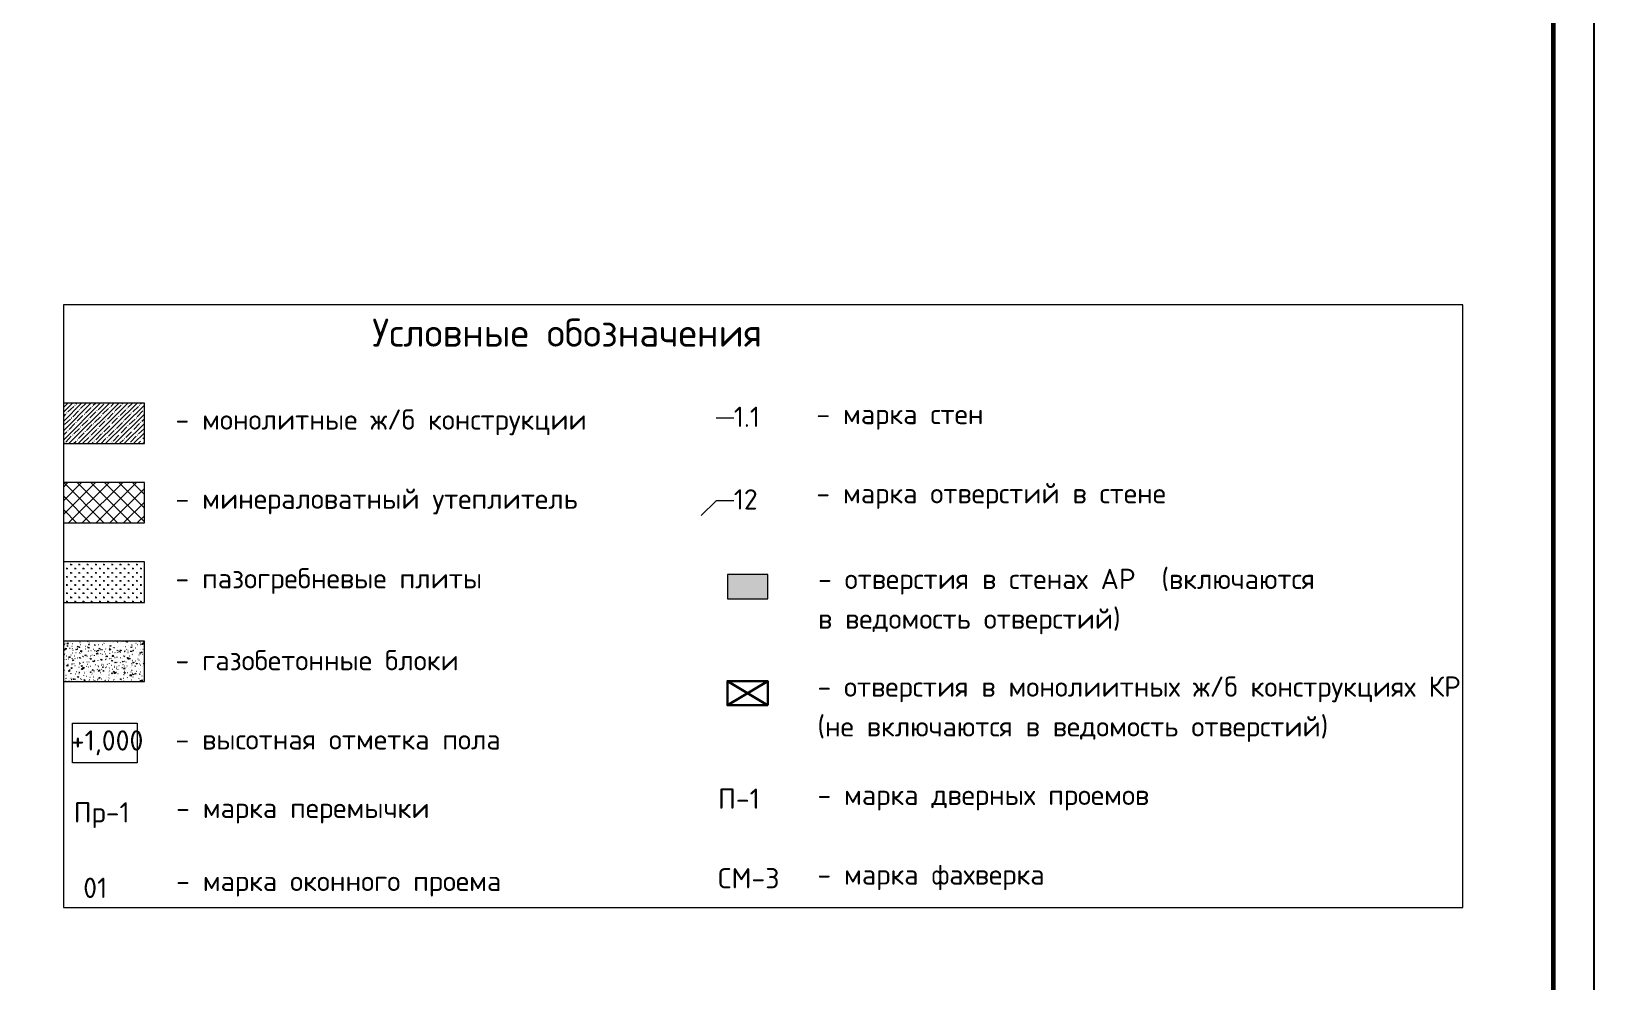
# Model space of a CAD drawing. Header units: millimetres. Extents: x -84737 to 172119, y -43083 to 59399.
# Drawn here: x 64833 to 84132, y -26190 to -14452 of the extents above; entities that cross this region are included whole.
import ezdxf

# ---------------------------------------------------------------- set-up
doc = ezdxf.new("R2010")
doc.units = ezdxf.units.MM
for name, color, linetype in [('PDF _Видовые экраны', 7, 'Continuous'), ('PDF _Линии', 7, 'Continuous'), ('PDF _Основные надписи', 7, 'Continuous'), ('PDF _Текст', 7, 'Continuous'), ('PDF _Элементы узлов', 7, 'Continuous')]:
    doc.layers.add(name, color=color, linetype=linetype)
doc.styles.add('PDF ISOCPEUR', font='isocpeur.ttf')

msp = doc.modelspace()

# ---------------------------------------------------------------- linework, layer by layer
at = {"layer": 'PDF _Видовые экраны', "lineweight": 0}
msp.add_lwpolyline([(65231, -25274), (82515, -25274), (82515, -17832), (65231, -17832)], close=True, dxfattribs=at)
at = {"layer": 'PDF _Линии', "lineweight": 9}
for points in [[(65235, -19542), (66230, -19542), (66230, -19043), (65235, -19043)], [(73511, -19229), (73291, -19229)], [(65235, -20524), (66230, -20524), (66230, -20025), (65235, -20025)], [(73511, -20249), (73291, -20249), (73109, -20431)], [(65235, -21506), (66230, -21506), (66230, -21003), (65235, -21003)], [(65235, -22484), (66230, -22484), (66230, -21985), (65235, -21985)]]:
    msp.add_lwpolyline(points, dxfattribs=at)
msp.add_lwpolyline([(73930, -21460), (73930, -21159), (73431, -21159), (73431, -21460)], close=True, dxfattribs=at)
at = {"layer": 'PDF _Линии', "lineweight": 30}
msp.add_lwpolyline([(73930, -22776), (73431, -22776), (73431, -22476), (73930, -22476)], close=True, dxfattribs=at)
for points in [[(73431, -22476), (73926, -22776)], [(73930, -22476), (73431, -22776)]]:
    msp.add_lwpolyline(points, dxfattribs=at)
at = {"layer": 'PDF _Основные надписи', "lineweight": 25}
msp.add_lwpolyline([(84132, 16309), (84132, -43083), (40, -43083), (40, 16309)], close=True, dxfattribs=at)
at = {"layer": 'PDF _Основные надписи', "lineweight": 60}
msp.add_lwpolyline([(83633, 15809), (83633, -42583), (2038, -42583), (2038, 15809)], close=True, dxfattribs=at)
at = {"layer": 'PDF _Текст', "lineweight": 9}
msp.add_lwpolyline([(65341, -22996), (66141, -22996), (66141, -23488), (65341, -23488)], close=True, dxfattribs=at)
at = {"layer": 'PDF _Элементы узлов', "lineweight": 9}
for points in [[(65235, -19153), (65341, -19043)], [(65235, -19267), (65455, -19043)], [(65235, -19381), (65570, -19043)], [(65235, -19496), (65684, -19043)], [(65235, -19093), (65286, -19043)], [(65286, -19153), (65358, -19085)], [(65299, -19542), (65798, -19043)], [(65371, -19068), (65375, -19068)], [(65388, -19055), (65396, -19043)], [(65413, -19542), (65913, -19043)], [(65443, -19110), (65510, -19043)], [(65502, -19170), (65574, -19098)], [(65527, -19542), (66027, -19043)], [(65587, -19085), (65591, -19081)], [(65599, -19068), (65625, -19043)], [(65637, -19542), (66141, -19043)], [(65659, -19127), (65731, -19055)], [(65752, -19542), (66230, -19068)], [(65803, -19098), (65803, -19093)], [(65815, -19085), (65853, -19043)], [(65870, -19140), (65942, -19068)], [(65959, -19055), (65959, -19051)], [(66027, -19098), (66082, -19043)], [(66086, -19153), (66158, -19085)], [(66171, -19068), (66175, -19068)], [(66184, -19055), (66196, -19043)], [(65235, -19208), (65261, -19182)], [(65244, -19309), (65316, -19242)], [(65273, -19170), (65273, -19165)], [(65303, -19369), (65371, -19297)], [(65328, -19225), (65333, -19225)], [(65345, -19212), (65417, -19140)], [(65388, -19284), (65388, -19280)], [(65400, -19267), (65472, -19199)], [(65430, -19127), (65434, -19123)], [(65460, -19326), (65532, -19254)], [(65485, -19182), (65489, -19182)], [(65544, -19242), (65544, -19237)], [(65557, -19225), (65629, -19153)], [(65599, -19297), (65604, -19297)], [(65616, -19284), (65688, -19212)], [(65642, -19140), (65646, -19136)], [(65671, -19339), (65743, -19267)], [(65701, -19199), (65705, -19195)], [(65714, -19182), (65786, -19110)], [(65756, -19254), (65760, -19250)], [(65773, -19242), (65845, -19170)], [(65828, -19297), (65900, -19225)], [(65858, -19153), (65862, -19153)], [(65866, -19542), (66230, -19182)], [(65887, -19356), (65959, -19284)], [(65913, -19212), (65917, -19208)], [(65930, -19199), (66002, -19127)], [(65972, -19267), (65976, -19267)], [(65980, -19542), (66230, -19297)], [(65985, -19254), (66057, -19182)], [(66014, -19110), (66018, -19110)], [(66044, -19309), (66116, -19242)], [(66073, -19170), (66073, -19165)], [(66099, -19369), (66171, -19297)], [(66129, -19225), (66133, -19225)], [(66141, -19212), (66213, -19140)], [(66184, -19284), (66188, -19280)], [(66200, -19267), (66230, -19237)], [(66230, -19127), (66230, -19127)], [(65235, -19436), (65273, -19398)], [(65261, -19525), (65328, -19453)], [(65286, -19381), (65290, -19381)], [(65345, -19441), (65345, -19436)], [(65358, -19424), (65430, -19356)], [(65417, -19483), (65485, -19411)], [(65443, -19339), (65447, -19339)], [(65472, -19538), (65544, -19470)], [(65502, -19398), (65502, -19394)], [(65515, -19381), (65587, -19309)], [(65557, -19453), (65561, -19453)], [(65574, -19441), (65642, -19369)], [(65629, -19496), (65701, -19424)], [(65659, -19356), (65659, -19352)], [(65697, -19542), (65756, -19483)], [(65714, -19411), (65718, -19411)], [(65731, -19398), (65803, -19326)], [(65773, -19470), (65773, -19466)], [(65786, -19453), (65858, -19381)], [(65815, -19309), (65815, -19309)], [(65845, -19513), (65913, -19441)], [(65870, -19369), (65875, -19364)], [(65930, -19424), (65930, -19424)], [(65942, -19411), (66014, -19339)], [(65985, -19483), (65989, -19479)], [(66002, -19470), (66073, -19398)], [(66027, -19326), (66031, -19322)], [(66057, -19525), (66129, -19453)], [(66086, -19381), (66086, -19381)], [(66095, -19542), (66230, -19411)], [(66141, -19441), (66145, -19436)], [(66158, -19424), (66230, -19356)], [(66213, -19483), (66230, -19466)], [(65244, -19538), (65248, -19538)], [(65354, -19542), (65388, -19513)], [(65400, -19496), (65405, -19496)], [(65582, -19542), (65599, -19525)], [(65616, -19513), (65616, -19508)], [(65811, -19542), (65815, -19538)], [(65828, -19525), (65832, -19521)], [(65925, -19542), (65972, -19496)], [(66044, -19538), (66044, -19538)], [(66154, -19542), (66184, -19513)], [(66200, -19496), (66200, -19496)], [(66209, -19542), (66230, -19525)], [(65731, -20524), (65235, -20025)], [(65625, -20025), (65235, -20414)], [(65455, -20025), (65235, -20245)], [(65286, -20025), (65235, -20076)], [(65794, -20025), (65295, -20524)], [(65900, -20524), (65400, -20025)], [(65963, -20025), (65464, -20524)], [(66069, -20524), (65570, -20025)], [(66133, -20025), (65633, -20524)], [(66230, -20512), (65739, -20025)], [(66230, -20342), (65913, -20025)], [(66230, -20173), (66082, -20025)], [(65561, -20524), (65235, -20194)], [(66230, -20097), (65803, -20524)], [(65392, -20524), (65235, -20363)], [(66230, -20266), (65972, -20524)], [(66230, -20435), (66141, -20524)], [(65324, -21045), (65324, -21028)], [(65426, -21045), (65426, -21028)], [(65527, -21045), (65527, -21028)], [(65629, -21045), (65629, -21028)], [(65731, -21045), (65731, -21028)], [(65832, -21045), (65832, -21028)], [(65934, -21045), (65934, -21028)], [(66035, -21045), (66035, -21028)], [(66137, -21045), (66137, -21028)], [(65235, -21037), (65235, -21037)], [(65235, -21138), (65235, -21138)], [(65265, -21087), (65286, -21087)], [(65265, -21189), (65286, -21189)], [(65273, -21096), (65273, -21079)], [(65273, -21197), (65273, -21180)], [(65316, -21037), (65337, -21037)], [(65316, -21138), (65337, -21138)], [(65324, -21147), (65324, -21130)], [(65367, -21087), (65388, -21087)], [(65367, -21189), (65388, -21189)], [(65375, -21096), (65375, -21079)], [(65375, -21197), (65375, -21180)], [(65417, -21037), (65439, -21037)], [(65417, -21138), (65439, -21138)], [(65426, -21147), (65426, -21130)], [(65468, -21087), (65489, -21087)], [(65468, -21189), (65489, -21189)], [(65477, -21096), (65477, -21079)], [(65477, -21197), (65477, -21180)], [(65519, -21037), (65540, -21037)], [(65519, -21138), (65540, -21138)], [(65527, -21147), (65527, -21130)], [(65570, -21087), (65591, -21087)], [(65570, -21189), (65591, -21189)], [(65578, -21096), (65578, -21079)], [(65578, -21197), (65578, -21180)], [(65621, -21037), (65642, -21037)], [(65621, -21138), (65642, -21138)], [(65629, -21147), (65629, -21130)], [(65671, -21087), (65693, -21087)], [(65671, -21189), (65693, -21189)], [(65680, -21096), (65680, -21079)], [(65680, -21197), (65680, -21180)], [(65722, -21037), (65743, -21037)], [(65722, -21138), (65743, -21138)], [(65731, -21147), (65731, -21130)], [(65773, -21087), (65794, -21087)], [(65773, -21189), (65794, -21189)], [(65781, -21096), (65781, -21079)], [(65781, -21197), (65781, -21180)], [(65824, -21037), (65845, -21037)], [(65824, -21138), (65845, -21138)], [(65832, -21147), (65832, -21130)], [(65875, -21087), (65896, -21087)], [(65875, -21189), (65896, -21189)], [(65883, -21096), (65883, -21079)], [(65883, -21197), (65883, -21180)], [(65925, -21037), (65946, -21037)], [(65925, -21138), (65946, -21138)], [(65934, -21147), (65934, -21130)], [(65976, -21087), (65997, -21087)], [(65976, -21189), (65997, -21189)], [(65985, -21096), (65985, -21079)], [(65985, -21197), (65985, -21180)], [(66027, -21037), (66048, -21037)], [(66027, -21138), (66048, -21138)], [(66035, -21147), (66035, -21130)], [(66078, -21087), (66099, -21087)], [(66078, -21189), (66099, -21189)], [(66086, -21096), (66086, -21079)], [(66086, -21197), (66086, -21180)], [(66129, -21037), (66150, -21037)], [(66129, -21138), (66150, -21138)], [(66137, -21147), (66137, -21130)], [(66179, -21087), (66200, -21087)], [(66179, -21189), (66200, -21189)], [(66188, -21096), (66188, -21079)], [(66188, -21197), (66188, -21180)], [(65235, -21240), (65235, -21240)], [(65235, -21341), (65235, -21341)], [(65265, -21290), (65286, -21290)], [(65265, -21392), (65286, -21392)], [(65273, -21299), (65273, -21282)], [(65273, -21401), (65273, -21384)], [(65316, -21240), (65337, -21240)], [(65316, -21341), (65337, -21341)], [(65324, -21248), (65324, -21231)], [(65324, -21350), (65324, -21333)], [(65367, -21290), (65388, -21290)], [(65367, -21392), (65388, -21392)], [(65375, -21299), (65375, -21282)], [(65375, -21401), (65375, -21384)], [(65417, -21240), (65439, -21240)], [(65417, -21341), (65439, -21341)], [(65426, -21248), (65426, -21231)], [(65426, -21350), (65426, -21333)], [(65468, -21290), (65489, -21290)], [(65468, -21392), (65489, -21392)], [(65477, -21299), (65477, -21282)], [(65477, -21401), (65477, -21384)], [(65519, -21240), (65540, -21240)], [(65519, -21341), (65540, -21341)], [(65527, -21248), (65527, -21231)], [(65527, -21350), (65527, -21333)], [(65570, -21290), (65591, -21290)], [(65570, -21392), (65591, -21392)], [(65578, -21299), (65578, -21282)], [(65578, -21401), (65578, -21384)], [(65621, -21240), (65642, -21240)], [(65621, -21341), (65642, -21341)], [(65629, -21248), (65629, -21231)], [(65629, -21350), (65629, -21333)], [(65671, -21290), (65693, -21290)], [(65671, -21392), (65693, -21392)], [(65680, -21299), (65680, -21282)], [(65680, -21401), (65680, -21384)], [(65722, -21240), (65743, -21240)], [(65722, -21341), (65743, -21341)], [(65731, -21248), (65731, -21231)], [(65731, -21350), (65731, -21333)], [(65773, -21290), (65794, -21290)], [(65773, -21392), (65794, -21392)], [(65781, -21299), (65781, -21282)], [(65781, -21401), (65781, -21384)], [(65824, -21240), (65845, -21240)], [(65824, -21341), (65845, -21341)], [(65832, -21248), (65832, -21231)], [(65832, -21350), (65832, -21333)], [(65875, -21290), (65896, -21290)], [(65875, -21392), (65896, -21392)], [(65883, -21299), (65883, -21282)], [(65883, -21401), (65883, -21384)], [(65925, -21240), (65946, -21240)], [(65925, -21341), (65946, -21341)], [(65934, -21248), (65934, -21231)], [(65934, -21350), (65934, -21333)], [(65976, -21290), (65997, -21290)], [(65976, -21392), (65997, -21392)], [(65985, -21299), (65985, -21282)], [(65985, -21401), (65985, -21384)], [(66027, -21240), (66048, -21240)], [(66027, -21341), (66048, -21341)], [(66035, -21248), (66035, -21231)], [(66035, -21350), (66035, -21333)], [(66078, -21290), (66099, -21290)], [(66078, -21392), (66099, -21392)], [(66086, -21299), (66086, -21282)], [(66086, -21401), (66086, -21384)], [(66129, -21240), (66150, -21240)], [(66129, -21341), (66150, -21341)], [(66137, -21248), (66137, -21231)], [(66137, -21350), (66137, -21333)], [(66179, -21290), (66200, -21290)], [(66179, -21392), (66200, -21392)], [(66188, -21299), (66188, -21282)], [(66188, -21401), (66188, -21384)], [(65235, -21443), (65235, -21443)], [(65265, -21494), (65286, -21494)], [(65273, -21502), (65273, -21485)], [(65316, -21443), (65337, -21443)], [(65324, -21451), (65324, -21434)], [(65367, -21494), (65388, -21494)], [(65375, -21502), (65375, -21485)], [(65417, -21443), (65439, -21443)], [(65426, -21451), (65426, -21434)], [(65468, -21494), (65489, -21494)], [(65477, -21502), (65477, -21485)], [(65519, -21443), (65540, -21443)], [(65527, -21451), (65527, -21434)], [(65570, -21494), (65591, -21494)], [(65578, -21502), (65578, -21485)], [(65621, -21443), (65642, -21443)], [(65629, -21451), (65629, -21434)], [(65671, -21494), (65693, -21494)], [(65680, -21502), (65680, -21485)], [(65722, -21443), (65743, -21443)], [(65731, -21451), (65731, -21434)], [(65773, -21494), (65794, -21494)], [(65781, -21502), (65781, -21485)], [(65824, -21443), (65845, -21443)], [(65832, -21451), (65832, -21434)], [(65875, -21494), (65896, -21494)], [(65883, -21502), (65883, -21485)], [(65925, -21443), (65946, -21443)], [(65934, -21451), (65934, -21434)], [(65976, -21494), (65997, -21494)], [(65985, -21502), (65985, -21485)], [(66027, -21443), (66048, -21443)], [(66035, -21451), (66035, -21434)], [(66078, -21494), (66099, -21494)], [(66086, -21502), (66086, -21485)], [(66129, -21443), (66150, -21443)], [(66137, -21451), (66137, -21434)], [(66179, -21494), (66200, -21494)], [(66188, -21502), (66188, -21485)], [(65434, -21985), (65439, -21985)], [(65527, -21993), (65532, -21989)], [(65540, -21985), (65540, -21985)], [(65637, -21989), (65637, -21989)], [(65654, -21989), (65654, -21989)], [(65735, -21993), (65735, -21993)], [(65832, -21997), (65832, -21997)], [(65849, -21997), (65849, -21997)], [(65891, -21993), (65896, -21989)], [(65900, -22002), (65904, -21997)], [(65959, -21985), (65963, -21989), (65968, -21985)], [(65993, -21989), (65997, -21985)], [(66018, -21985), (66018, -21997), (66002, -21993), (66014, -21985)], [(66179, -21985), (66179, -21989), (66167, -21989), (66171, -21985)], [(66230, -21997), (66226, -22002), (66217, -21997), (66230, -21993)], [(65240, -22150), (65244, -22150)], [(65244, -22031), (65248, -22027)], [(65244, -22091), (65248, -22091), (65252, -22091)], [(65248, -22010), (65252, -22010)], [(65269, -22074), (65273, -22074)], [(65269, -22163), (65273, -22163)], [(65307, -22069), (65312, -22069)], [(65320, -22002), (65320, -22002)], [(65324, -22154), (65328, -22154)], [(65333, -22044), (65337, -22044)], [(65337, -22078), (65341, -22074)], [(65337, -22129), (65341, -22129)], [(65337, -22137), (65337, -22137)], [(65341, -22014), (65345, -22014)], [(65345, -22095), (65350, -22095)], [(65367, -22167), (65371, -22167)], [(65371, -22192), (65371, -22196)], [(65383, -22124), (65388, -22124)], [(65388, -22057), (65388, -22057)], [(65405, -22074), (65409, -22074)], [(65405, -22188), (65409, -22188)], [(65426, -22188), (65430, -22184)], [(65430, -22052), (65434, -22052)], [(65430, -22124), (65434, -22124)], [(65434, -22002), (65439, -22002)], [(65434, -22065), (65434, -22061)], [(65434, -22133), (65434, -22137)], [(65439, -22023), (65443, -22027)], [(65443, -22099), (65447, -22099)], [(65451, -22116), (65455, -22116)], [(65464, -22171), (65468, -22171)], [(65477, -22175), (65481, -22175)], [(65502, -22044), (65506, -22044)], [(65502, -22078), (65506, -22078)], [(65519, -22175), (65523, -22171), (65519, -22171)], [(65523, -22052), (65527, -22052)], [(65523, -22112), (65523, -22112)], [(65540, -22103), (65544, -22103)], [(65540, -22116), (65540, -22116)], [(65549, -22006), (65549, -22010)], [(65566, -22167), (65570, -22167)], [(65566, -22175), (65566, -22175)], [(65570, -22099), (65574, -22099)], [(65582, -22154), (65587, -22158)], [(65599, -22082), (65604, -22082)], [(65616, -22027), (65621, -22027)], [(65616, -22095), (65616, -22095)], [(65616, -22099), (65621, -22099)], [(65616, -22163), (65616, -22158)], [(65621, -22040), (65621, -22036)], [(65637, -22108), (65642, -22108)], [(65637, -22158), (65637, -22158)], [(65646, -22099), (65650, -22099)], [(65663, -22023), (65667, -22023)], [(65663, -22179), (65663, -22179)], [(65684, -22086), (65688, -22086)], [(65688, -22137), (65693, -22141)], [(65697, -22086), (65701, -22086)], [(65709, -22086), (65714, -22086)], [(65709, -22150), (65714, -22146)], [(65714, -22027), (65718, -22023)], [(65731, -22014), (65735, -22010)], [(65735, -22112), (65739, -22112)], [(65752, -22078), (65756, -22082)], [(65752, -22141), (65756, -22141)], [(65760, -22184), (65760, -22184)], [(65794, -22091), (65798, -22091)], [(65798, -22069), (65803, -22069)], [(65798, -22120), (65798, -22120)], [(65798, -22137), (65798, -22137)], [(65803, -22074), (65807, -22074)], [(65803, -22137), (65803, -22133)], [(65807, -22014), (65807, -22014)], [(65832, -22116), (65836, -22116)], [(65845, -22065), (65849, -22061)], [(65858, -22061), (65862, -22061)], [(65858, -22188), (65858, -22188)], [(65866, -22124), (65870, -22124)], [(65866, -22184), (65870, -22184)], [(65891, -22095), (65896, -22095)], [(65896, -22124), (65900, -22120)], [(65896, -22184), (65896, -22179)], [(65900, -22061), (65900, -22061)], [(65904, -22099), (65904, -22103)], [(65913, -22052), (65917, -22052)], [(65925, -22112), (65921, -22120), (65913, -22116), (65925, -22108)], [(65930, -22002), (65930, -22002)], [(65930, -22120), (65934, -22120)], [(65934, -22184), (65938, -22184)], [(65955, -22192), (65955, -22192)], [(65968, -22044), (65968, -22044)], [(65972, -22167), (65976, -22167)], [(65980, -22112), (65985, -22112)], [(65980, -22179), (65985, -22175)], [(65989, -22099), (65993, -22099)], [(65989, -22108), (65993, -22108)], [(65989, -22171), (65989, -22167)], [(65993, -22048), (65997, -22048)], [(66010, -22082), (66014, -22086)], [(66027, -22006), (66027, -22006)], [(66027, -22103), (66031, -22103)], [(66027, -22124), (66031, -22124)], [(66031, -22040), (66031, -22040)], [(66048, -22167), (66052, -22167)], [(66073, -22023), (66073, -22027)], [(66073, -22031), (66078, -22031)], [(66078, -22146), (66082, -22150)], [(66082, -22099), (66086, -22095)], [(66082, -22158), (66082, -22158)], [(66086, -22036), (66086, -22036)], [(66086, -22103), (66090, -22103)], [(66095, -22095), (66099, -22095)], [(66116, -22065), (66120, -22065)], [(66124, -22010), (66129, -22010)], [(66129, -22129), (66129, -22129)], [(66145, -22023), (66150, -22023)], [(66162, -22154), (66167, -22154)], [(66175, -22146), (66179, -22141)], [(66179, -22006), (66184, -22006)], [(66179, -22023), (66184, -22023)], [(66179, -22082), (66179, -22082)], [(66188, -22108), (66188, -22108)], [(66188, -22129), (66188, -22129)], [(66209, -22146), (66213, -22146)], [(66213, -22082), (66217, -22082)], [(66222, -22014), (66226, -22014)], [(66222, -22044), (66226, -22048)], [(66226, -22133), (66226, -22133)], [(65235, -22256), (65240, -22260)], [(65235, -22273), (65240, -22273)], [(65235, -22336), (65235, -22332)], [(65240, -22213), (65240, -22209)], [(65240, -22340), (65244, -22340)], [(65244, -22273), (65244, -22273)], [(65265, -22209), (65265, -22213)], [(65273, -22281), (65278, -22281)], [(65286, -22268), (65290, -22268)], [(65290, -22201), (65295, -22201)], [(65295, -22353), (65299, -22353)], [(65307, -22332), (65312, -22332)], [(65324, -22383), (65328, -22387)], [(65328, -22319), (65333, -22319)], [(65328, -22383), (65328, -22378)], [(65333, -22201), (65337, -22196), (65341, -22196)], [(65333, -22260), (65333, -22260)], [(65333, -22260), (65337, -22264)], [(65333, -22273), (65337, -22277)], [(65358, -22260), (65362, -22260)], [(65371, -22285), (65375, -22285)], [(65375, -22387), (65379, -22387)], [(65392, -22357), (65396, -22357)], [(65422, -22306), (65426, -22306)], [(65422, -22370), (65426, -22366)], [(65422, -22383), (65426, -22383)], [(65426, -22247), (65430, -22247)], [(65426, -22315), (65426, -22315)], [(65430, -22264), (65434, -22264)], [(65430, -22366), (65434, -22366)], [(65439, -22256), (65443, -22260)], [(65468, -22290), (65472, -22290)], [(65468, -22311), (65472, -22311)], [(65472, -22243), (65477, -22243)], [(65489, -22374), (65494, -22374)], [(65494, -22361), (65494, -22361)], [(65515, -22298), (65519, -22294)], [(65515, -22357), (65515, -22357)], [(65519, -22234), (65519, -22234)], [(65519, -22239), (65523, -22239)], [(65527, -22268), (65532, -22268)], [(65540, -22302), (65544, -22302)], [(65540, -22349), (65540, -22349)], [(65544, -22239), (65549, -22239)], [(65566, -22294), (65570, -22294)], [(65582, -22387), (65587, -22391)], [(65587, -22230), (65591, -22230)], [(65591, -22366), (65591, -22366)], [(65608, -22345), (65612, -22340)], [(65608, -22357), (65612, -22357)], [(65612, -22222), (65616, -22218)], [(65612, -22281), (65612, -22281)], [(65625, -22273), (65629, -22273)], [(65646, -22328), (65646, -22332)], [(65654, -22218), (65654, -22222)], [(65654, -22285), (65659, -22285)], [(65654, -22353), (65654, -22353)], [(65663, -22298), (65667, -22298)], [(65688, -22370), (65688, -22370)], [(65688, -22370), (65693, -22370)], [(65701, -22213), (65705, -22213)], [(65701, -22281), (65705, -22281)], [(65701, -22332), (65705, -22328)], [(65705, -22209), (65709, -22205)], [(65705, -22268), (65709, -22268)], [(65722, -22277), (65726, -22277)], [(65722, -22345), (65726, -22345)], [(65748, -22209), (65752, -22209)], [(65752, -22311), (65756, -22311)], [(65760, -22201), (65760, -22205)], [(65760, -22302), (65764, -22302)], [(65769, -22273), (65773, -22268)], [(65786, -22374), (65786, -22374)], [(65794, -22319), (65798, -22315)], [(65794, -22349), (65798, -22353)], [(65794, -22378), (65794, -22378)], [(65798, -22196), (65803, -22196)], [(65798, -22260), (65798, -22256)], [(65820, -22201), (65820, -22196)], [(65820, -22281), (65824, -22281)], [(65836, -22328), (65841, -22328)], [(65858, -22294), (65862, -22294)], [(65858, -22306), (65862, -22306)], [(65883, -22323), (65887, -22323)], [(65883, -22378), (65883, -22378)], [(65887, -22256), (65887, -22256)], [(65887, -22366), (65891, -22366)], [(65891, -22243), (65896, -22243)], [(65891, -22306), (65891, -22302)], [(65904, -22332), (65904, -22336)], [(65904, -22383), (65908, -22383)], [(65917, -22285), (65921, -22285)], [(65930, -22251), (65934, -22247)], [(65951, -22311), (65955, -22311), (65959, -22311)], [(65963, -22273), (65968, -22277)], [(65980, -22353), (65985, -22353)], [(65980, -22383), (65985, -22383)], [(65985, -22230), (65989, -22230)], [(65985, -22294), (65985, -22290)], [(66002, -22239), (66006, -22239)], [(66010, -22315), (66010, -22315)], [(66014, -22290), (66018, -22290)], [(66018, -22370), (66023, -22370)], [(66052, -22196), (66057, -22196)], [(66057, -22315), (66057, -22315)], [(66065, -22361), (66069, -22361)], [(66069, -22298), (66069, -22298)], [(66073, -22256), (66073, -22260)], [(66073, -22340), (66078, -22340)], [(66078, -22222), (66082, -22218)], [(66078, -22281), (66078, -22277)], [(66078, -22378), (66082, -22378)], [(66078, -22387), (66082, -22387)], [(66112, -22290), (66116, -22290)], [(66112, -22294), (66116, -22294), (66120, -22298)], [(66116, -22226), (66120, -22226)], [(66133, -22353), (66137, -22353)], [(66150, -22201), (66154, -22201)], [(66154, -22319), (66154, -22319)], [(66162, -22218), (66167, -22218)], [(66167, -22387), (66171, -22387)], [(66171, -22268), (66175, -22264)], [(66171, -22328), (66171, -22328)], [(66175, -22205), (66175, -22205)], [(66179, -22239), (66179, -22239)], [(66184, -22281), (66188, -22281)], [(66184, -22361), (66188, -22361)], [(66213, -22298), (66213, -22298)], [(66230, -22264), (66217, -22264), (66226, -22251), (66230, -22260)], [(66230, -22234), (66222, -22234), (66230, -22226)], [(66222, -22277), (66226, -22281)], [(65235, -22395), (65235, -22395)], [(65256, -22484), (65252, -22484), (65265, -22480), (65261, -22484)], [(65261, -22404), (65265, -22404)], [(65261, -22442), (65265, -22446)], [(65261, -22446), (65265, -22450)], [(65299, -22472), (65303, -22472)], [(65307, -22484), (65307, -22484)], [(65307, -22484), (65307, -22484)], [(65324, -22442), (65328, -22442)], [(65328, -22459), (65333, -22459)], [(65358, -22450), (65362, -22455)], [(65371, -22425), (65371, -22425)], [(65375, -22455), (65379, -22455)], [(65396, -22476), (65400, -22476)], [(65417, -22429), (65422, -22429)], [(65443, -22446), (65447, -22446)], [(65455, -22455), (65460, -22459)], [(65477, -22404), (65477, -22408)], [(65494, -22480), (65498, -22480)], [(65510, -22417), (65515, -22417)], [(65510, -22480), (65510, -22476)], [(65544, -22472), (65549, -22472)], [(65553, -22459), (65557, -22459)], [(65557, -22429), (65561, -22429)], [(65591, -22484), (65595, -22484)], [(65604, -22425), (65608, -22425)], [(65604, -22467), (65608, -22463)], [(65608, -22404), (65608, -22404)], [(65650, -22463), (65654, -22463)], [(65654, -22450), (65654, -22455)], [(65680, -22446), (65667, -22438), (65680, -22433), (65676, -22446)], [(65676, -22417), (65676, -22417)], [(65697, -22450), (65701, -22450)], [(65701, -22391), (65701, -22391)], [(65739, -22472), (65743, -22472)], [(65748, -22467), (65752, -22467)], [(65748, -22484), (65752, -22480), (65756, -22484)], [(65760, -22433), (65760, -22433)], [(65786, -22467), (65790, -22467)], [(65790, -22400), (65794, -22400)], [(65790, -22442), (65794, -22438)], [(65836, -22395), (65836, -22395)], [(65845, -22472), (65849, -22472)], [(65858, -22459), (65858, -22455)], [(65866, -22417), (65866, -22417)], [(65887, -22425), (65887, -22425)], [(65942, -22476), (65946, -22476)], [(65972, -22395), (65976, -22400)], [(65972, -22442), (65976, -22442)], [(65976, -22476), (65980, -22472)], [(65980, -22412), (65980, -22412)], [(66018, -22438), (66023, -22433)], [(66040, -22480), (66044, -22480)], [(66069, -22463), (66073, -22463)], [(66073, -22404), (66073, -22400)], [(66086, -22425), (66090, -22425)], [(66141, -22484), (66141, -22484)], [(66154, -22484), (66158, -22484)], [(66162, -22450), (66167, -22446)], [(66175, -22391), (66179, -22391)], [(66179, -22467), (66179, -22472)], [(66200, -22412), (66205, -22412)], [(66200, -22476), (66205, -22476)]]:
    msp.add_lwpolyline(points, dxfattribs=at)
for points in [[(65244, -22141), (65240, -22150), (65235, -22146)], [(65261, -22086), (65248, -22082), (65261, -22069)], [(65282, -22036), (65286, -22044), (65273, -22044)], [(65290, -22006), (65286, -22019), (65278, -22010)], [(65307, -22171), (65312, -22184), (65299, -22184)], [(65400, -22082), (65396, -22091), (65383, -22086)], [(65413, -22044), (65417, -22057), (65405, -22057)], [(65439, -22184), (65443, -22192), (65430, -22192)], [(65455, -22116), (65443, -22112), (65455, -22099)], [(65506, -22154), (65502, -22167), (65494, -22158)], [(65544, -22057), (65549, -22069), (65536, -22065)], [(65553, -22023), (65549, -22031), (65540, -22027)], [(65570, -22192), (65574, -22205), (65561, -22205)], [(65654, -22146), (65637, -22141), (65650, -22129)], [(65663, -22095), (65659, -22108), (65650, -22099)], [(65676, -22069), (65680, -22078), (65667, -22078)], [(65769, -22167), (65769, -22179), (65756, -22175)], [(65807, -22078), (65811, -22091), (65798, -22091)], [(65815, -22036), (65811, -22048), (65803, -22040)], [(65849, -22175), (65832, -22175), (65845, -22158)], [(65938, -22091), (65942, -22103), (65930, -22103)], [(66031, -22184), (66031, -22196), (66018, -22188)], [(66044, -22205), (66027, -22205), (66040, -22188)], [(66069, -22103), (66073, -22116), (66061, -22112)], [(66078, -22052), (66073, -22061), (66065, -22057)], [(66188, -22124), (66184, -22137), (66175, -22129)], [(66200, -22116), (66205, -22124), (66192, -22124)], [(66213, -22027), (66196, -22027), (66213, -22010)], [(65286, -22294), (65269, -22290), (65286, -22277)], [(65307, -22345), (65307, -22357), (65295, -22349)], [(65333, -22311), (65337, -22319), (65324, -22319)], [(65354, -22213), (65350, -22226), (65341, -22218)], [(65464, -22285), (65460, -22298), (65451, -22290)], [(65464, -22319), (65468, -22332), (65455, -22332)], [(65481, -22323), (65464, -22323), (65481, -22306)], [(65574, -22361), (65570, -22370), (65561, -22366)], [(65595, -22332), (65599, -22345), (65587, -22340)], [(65616, -22226), (65612, -22239), (65604, -22234)], [(65676, -22353), (65659, -22353), (65676, -22336)], [(65701, -22205), (65705, -22218), (65693, -22218)], [(65726, -22302), (65722, -22311), (65714, -22306)], [(65726, -22345), (65731, -22353), (65718, -22353)], [(65832, -22218), (65836, -22230), (65824, -22226)], [(65836, -22374), (65832, -22387), (65824, -22378)], [(65858, -22353), (65862, -22366), (65849, -22366)], [(65870, -22383), (65858, -22383), (65870, -22366)], [(65879, -22243), (65875, -22251), (65866, -22247)], [(65963, -22230), (65968, -22239), (65955, -22239)], [(65989, -22315), (65985, -22328), (65976, -22319)], [(65989, -22366), (65993, -22378), (65980, -22378)], [(66095, -22239), (66099, -22251), (66086, -22251)], [(66120, -22378), (66124, -22391), (66112, -22387)], [(66141, -22256), (66137, -22268), (66129, -22260)], [(65358, -22446), (65362, -22459), (65350, -22459)], [(65417, -22421), (65413, -22429), (65405, -22425)], [(65489, -22459), (65494, -22472), (65481, -22467)], [(65621, -22472), (65625, -22480), (65612, -22480)], [(65942, -22450), (65942, -22459), (65930, -22455)], [(66069, -22417), (66052, -22412), (66065, -22395)], [(66099, -22391), (66095, -22400), (66086, -22395)], [(66209, -22463), (66205, -22476), (66196, -22467)]]:
    msp.add_lwpolyline(points, close=True, dxfattribs=at)
at = {"layer": 'PDF _Элементы узлов', "transparency": 33554559}
for points in [[(73930, -21159), (73431, -21159), (73930, -21460)], [(73431, -21159), (73930, -21460), (73431, -21460)]]:
    msp.add_solid(points, dxfattribs=at)

# ---------------------------------------------------------------- texts
at = {"layer": 'PDF _Текст', "attachment_point": 4, "style": 'PDF ISOCPEUR'}
for s, insert, char_height in [('Условные обозначения', (69044, -18174), 346.5), ('1.1', (73510, -19213), 250.1), ('- монолитные ж/б конструкции', (66614, -19281), 250.12), ('- марка стен', (74530, -19213), 250.12), ('- марка отверстий в стене', (74530, -20191), 250.12), ('- минераловатный утеплитель', (66614, -20259), 250.12), ('12', (73510, -20233), 250.1), ('- пазогребневые плиты', (66614, -21241), 250.12), ('- отверстия в стенах АР  (включаются', (74551, -21249), 250.12), ('в ведомость отверстий)', (74551, -21740), 250.12), ('- газобетонные блоки', (66614, -22219), 250.12), ('- отверстия в монолиитных ж/б конструкциях КР', (74543, -22579), 250.12), ('(не включаются в ведомость отверстий)', (74543, -23070), 250.12), ('+1,000', (65323, -23239), 250.1), ('- высотная отметка пола', (66614, -23197), 250.12), ('П-1', (73315, -23929), 250.1), ('- марка дверных проемов', (74543, -23916), 250.12), ('Пр-1', (65357, -24132), 250.1), ('- марка перемычки', (66622, -24077), 250.12), ('- марка оконного проема', (66622, -24979), 250.12), ('СМ-3', (73315, -24911), 250.1), ('- марка фахверка', (74543, -24899), 250.12), ('01', (65475, -25030), 250.1)]:
    msp.add_mtext(s, dxfattribs=dict(at, insert=insert, char_height=char_height))

doc.saveas('drawing.dxf')
